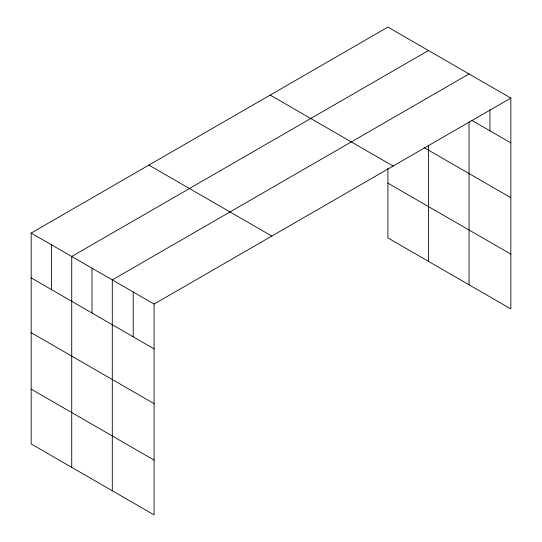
<?xml version="1.0" encoding="UTF-8"?>
<svg xmlns="http://www.w3.org/2000/svg" width="542" height="542" viewBox="0 0 542 542"><rect width="100%" height="100%" fill="white"/><g stroke="black" fill="none" stroke-linecap="round" stroke-linejoin="round"><path stroke-width="0.81" d="M510.842 98.075L154.091 304.048L154.091 514.9L31.158 443.925L31.158 233.067L387.909 27.1L510.842 98.075L510.842 308.933L387.909 237.952L387.909 168.216M469.047 122.079L469.047 284.801M428.478 50.521L71.727 256.488L71.727 467.346M469.047 73.942L112.296 279.916L112.296 490.767M471.926 120.419L510.842 142.892M424.129 147.62L510.842 197.681M270.18 95.067L393.119 166.048M387.909 183.162L510.842 254.137M148.881 165.1L271.82 236.075M31.158 233.067L154.091 304.048M31.158 277.883L154.091 348.858M31.158 332.673L154.091 403.654M31.158 389.129L154.091 460.104M489.948 109.687L489.948 130.825M428.478 145.148L428.478 261.38M133.196 291.982L133.196 336.792M92.011 268.202L92.011 313.012M51.443 244.781L51.443 289.591"/></g></svg>
